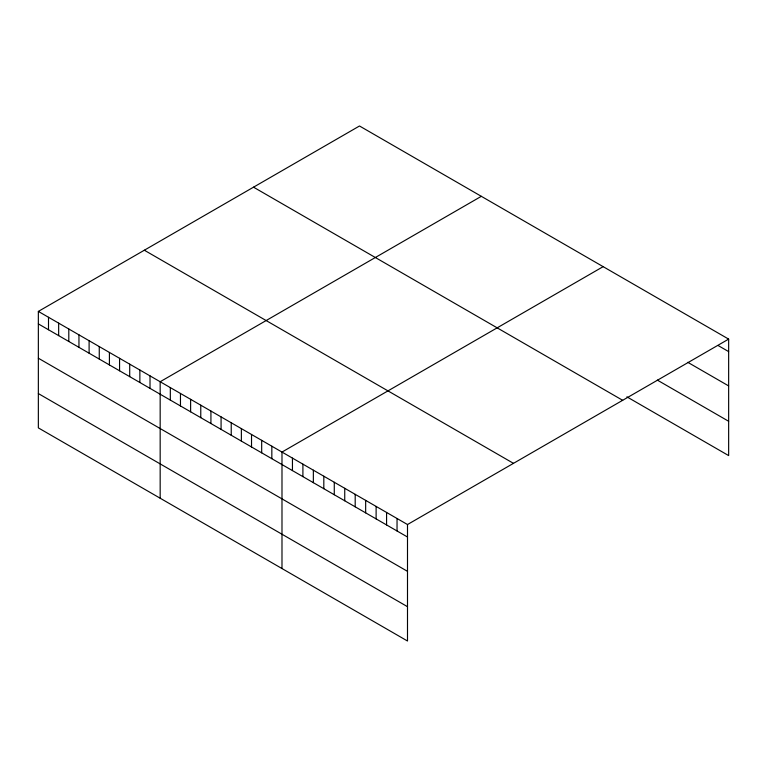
<?xml version="1.0" encoding="UTF-8"?>
<svg xmlns="http://www.w3.org/2000/svg" width="767" height="767" viewBox="0 0 767 767"><rect width="100%" height="100%" fill="white"/><g stroke="black" fill="none" stroke-linecap="round" stroke-linejoin="round"><path stroke-width="1.15" d="M38.35 311.412L407.498 524.532L407.498 641.011L38.35 427.89L38.35 311.412L359.502 125.989L728.65 339.11L728.65 455.588L626.907 396.855M481.321 196.323L160.169 381.736L160.169 498.214M603.14 266.657L281.988 452.07L281.988 568.548M407.498 524.532L728.65 339.11M718.19 345.562L728.65 351.602M687.769 362.312L728.65 385.916M657.338 380.106L728.65 421.275M253.522 187.177L622.67 400.307M144.33 250.224L513.478 463.345M38.35 323.895L407.498 537.015M38.35 358.208L407.498 571.338M38.35 393.567L407.498 606.687M397.038 518.492L397.038 530.975M386.578 512.452L386.578 524.944M376.118 506.421L376.118 518.904M365.658 500.381L365.658 512.864M355.198 494.341L355.198 506.824M344.738 488.301L344.738 500.784M334.278 482.261L334.278 494.744M323.818 476.221L323.818 488.713M313.358 470.19L313.358 482.673M302.907 464.15L302.907 476.633M292.448 458.11L292.448 470.593M271.834 446.212L271.834 458.695M261.681 440.344L261.681 452.837M251.528 434.486L251.528 446.969M241.375 428.628L241.375 441.111M231.231 422.77L231.231 435.253M221.078 416.903L221.078 429.386M210.925 411.045L210.925 423.528M200.772 405.187L200.772 417.67M190.619 399.319L190.619 411.802M180.466 393.461L180.466 405.944M170.322 387.603L170.322 400.086M150.016 375.878L150.016 388.361M139.862 370.02L139.862 382.503M129.709 364.162L129.709 376.645M119.566 358.294L119.566 370.777M109.413 352.437L109.413 364.919M99.259 346.579L99.259 359.061M89.106 340.711L89.106 353.194M78.953 334.853L78.953 347.336M68.8 328.995L68.8 341.478M58.656 323.128L58.656 335.62M48.503 317.27L48.503 329.752"/></g></svg>
